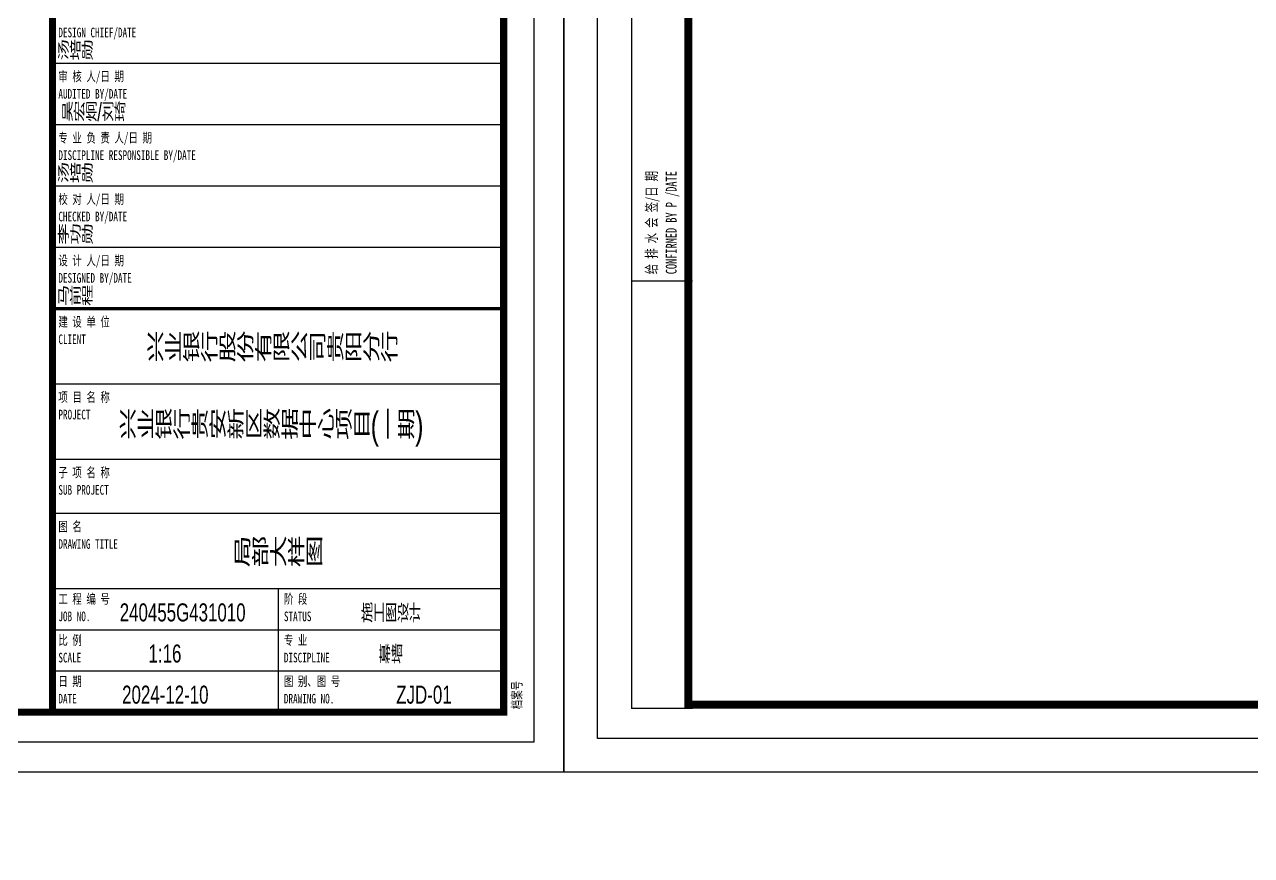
# Model space of a CAD drawing. Extents: x -8792 to 174344, y -43961 to 62816.
# Drawn here: x 7790 to 11053, y -11418 to -9206 of the extents above; entities that cross this region are included whole.
import ezdxf
from ezdxf.enums import TextEntityAlignment as Align
from ezdxf.xclip import XClip

# ---------------------------------------------------------------- set-up
doc = ezdxf.new("R2010")
doc.units = 0
doc.header["$LTSCALE"] = 50
doc.header["$XCLIPFRAME"] = 0
doc.linetypes.add('DOT2', pattern=[0.125, 0, -0.125])
for name, color, linetype in [('2017_11-sheet-L2$0$C-SHET-TTLB', 11, 'Continuous'), ('2017_11-sheet-R$0$C-SHET-TTLB', 11, 'Continuous'), ('A-FLOR-OTLN', 4, 'DOT2'), ('C-SHET-SHBD', 11, 'Continuous'), ('C-SHET-TTLB', 11, 'Continuous'), ('TK', 7, 'Continuous'), ('吊顶', 7, 'Continuous'), ('通-图框-文字', 4, 'Continuous')]:
    doc.layers.add(name, color=color, linetype=linetype)
doc.styles.add('2017_11-sheet-L2$0$SHEET-ECADI', font='', dxfattribs={"width": 0.7})
doc.styles.add('2017_11-sheet-R$0$SHEET-ECADI', font='', dxfattribs={"width": 0.7})
doc.styles.add('XD-2008', font='xd-hzs.shx', dxfattribs={"width": 0.7, "bigfont": 'xd-hztxt.shx'})
doc.styles.add('XD2008', font='@1romans.shx', dxfattribs={"width": 0.7, "bigfont": '!hztxt.shx'})
doc.styles.get('2017_11-sheet-L2$0$SHEET-ECADI').set_extended_font_data('SimHei')
doc.styles.get('2017_11-sheet-R$0$SHEET-ECADI').set_extended_font_data('SimHei')

# ---------------------------------------------------------------- blocks, each defined once
blk = doc.blocks.new('A$Cbd8d7c8c')
at = {"layer": 'A-FLOR-OTLN', "color": 8}
blk.add_lwpolyline([(-22721.2, -15689.9), (-43719.4, -33393.2, 0.413756), (-43991.6, -36561, 0.189672), (122158.2, -126683, 0.414786), (124666, -124719.5), (133885.2, -48361.9, 0.379931), (116453.3, -23207.9, 0.236452)], format="xyb", dxfattribs=at)
at = {"layer": '吊顶', "const_width": 3}
blk.add_lwpolyline([(36525.2, -42886.2, 0.056654), (31389.8, -41079.3), (30859.1, -40957.8, -0.112536), (21289.5, -36343.7, -0.028917), (3039, -19971, 0.413532), (-633.6, -19953.4), (-31397.9, -50352.8, 0.414781), (-31416.3, -54033.3, 0.170492), (123964.3, -129414.7, 0.412564), (126841.2, -127143.2), (136317.5, -48655.6, 1.269195), (87076.8, -54393.3)], format="xyb", dxfattribs=at)
blk = doc.blocks.new('A3文本框')
at = {"layer": 'Defpoints', "ltscale": 500}
blk.add_lwpolyline([(10, -10), (-420, -10), (-420, 297), (10, 297)], close=True, dxfattribs=at)
at = {"layer": 'C-SHET-SHBD', "style": 'XD2008', "width": 0.7}
for tag, height, p in [('子项名称', 4.5, (-37.49, 35.41)), ('图名', 4.5, (-37.49, 24.27)), ('比例', 3, (-56.3, 8.25)), ('MQJD-01', 3, (-13.24, 2.27))]:
    blk.add_attdef(tag, text='', height=height, dxfattribs=at).set_placement(p, align=Align.CENTER)
blk = doc.blocks.new('华东院_土建2018EcadiA3_2021_06-sheet-R', base_point=(415, 5))
at = {"layer": '2017_11-sheet-R$0$C-SHET-TTLB'}
for p, q in [((340.02, 112.95), (415, 112.95)), ((340.02, 102.74), (415, 102.74)), ((340.02, 92.53), (415, 92.53)), ((340.02, 82.33), (415, 82.33)), ((340.02, 59.59), (415, 59.59)), ((340.02, 47.07), (415, 47.07)), ((340.02, 38.07), (415, 38.07)), ((340.02, 25.54), (415, 25.54)), ((377.51, 25.54), (377.51, 4.99)), ((340.02, 18.68), (415, 18.68)), ((340.02, 11.85), (415, 11.85))]:
    blk.add_line(p, q, dxfattribs=at)
blk.add_lwpolyline([(340.02, 72.12, 0.6, 0.6, 0), (415.02, 72.12, 0.9, 0.9, 0)], format="xyseb", dxfattribs=at)
at = {"layer": '2017_11-sheet-R$0$C-SHET-TTLB', "style": '2017_11-sheet-R$0$SHEET-ECADI', "width": 0.7}
for s, p in [('DESIGN CHIEF/DATE', (340.98, 117.26)), ('审 核 人/日 期', (340.98, 109.96)), ('AUDITED BY/DATE', (340.98, 107.06)), ('专 业 负 责 人/日 期', (340.98, 99.75)), ('DISCIPLINE RESPONSIBLE BY/DATE', (340.98, 96.85)), ('校 对 人/日 期', (340.98, 89.54)), ('CHECKED BY/DATE', (340.98, 86.64)), ('设 计 人/日 期', (340.98, 79.33)), ('DESIGNED BY/DATE', (340.98, 76.43)), ('建 设 单 位', (340.98, 69.13)), ('CLIENT', (340.98, 66.22)), ('项 目 名 称', (340.98, 56.6)), ('PROJECT', (340.98, 53.7)), ('子 项 名 称', (340.98, 44.07)), ('SUB PROJECT', (340.98, 41.17)), ('图 名', (340.98, 35.07)), ('DRAWING TITLE', (340.98, 32.17)), ('工 程 编 号', (340.98, 23.03)), ('阶 段', (378.47, 23.03)), ('JOB NO.', (340.98, 20.13)), ('STATUS', (378.47, 20.13)), ('比 例', (340.98, 16.18)), ('专 业', (378.47, 16.18)), ('SCALE', (340.98, 13.27)), ('DISCIPLINE', (378.47, 13.27)), ('日 期', (340.98, 9.34)), ('图 别、图 号', (378.47, 9.34)), ('DATE', (340.98, 6.44)), ('DRAWING NO.', (378.47, 6.44))]:
    blk.add_text(s, height=1.6, dxfattribs=at).set_placement(p)
blk.add_text('档案号', height=1.6, rotation=90, dxfattribs=at).set_placement((417.98, 5.49))
blk = doc.blocks.new('华东院_土建2018EcadiA3_2021_06-sheet-L2$0$2014SHEET-L')
at = {"layer": '2017_11-sheet-L2$0$C-SHET-TTLB'}
for p, q in [((0, -45), (-9, -45)), ((0, -90), (-9, -90)), ((0, -135), (-9, -135)), ((0, -180), (-9, -180)), ((0, -225), (-9, -225))]:
    blk.add_line(p, q, dxfattribs=at)
at = {"layer": '2017_11-sheet-L2$0$C-SHET-TTLB', "style": '2017_11-sheet-L2$0$SHEET-ECADI', "width": 0.7}
for s, p in [('CONFIRMED BY A /DATE', (-2.33, -43.96)), ('建 筑 会 签/日 期', (-5.24, -43.96)), ('CONFIRMED BY S /DATE', (-2.33, -88.96)), ('结 构 会 签/日 期', (-5.24, -88.96)), ('CONFIRMED BY M /DATE', (-2.33, -133.96)), ('暖 动 会 签/日 期', (-5.24, -133.96)), ('CONFIRMED BY E /DATE', (-2.33, -178.96)), ('电 气 会 签/日 期', (-5.24, -178.96)), ('给 排 水 会 签/日 期', (-5.24, -223.96)), ('CONFIRMED BY P /DATE', (-2.33, -223.96))]:
    blk.add_text(s, height=1.6, rotation=90, dxfattribs=at).set_placement(p)
blk = doc.blocks.new('华东院_土建2018EcadiA3_2021_06-sheet-L2', base_point=(18.4, 410))
at = {"layer": '2017_11-sheet-L2$0$C-SHET-TTLB'}
blk.add_blockref('华东院_土建2018EcadiA3_2021_06-sheet-L2$0$2014SHEET-L', (19, 410.6), dxfattribs=at)
blk = doc.blocks.new('A$Ce60f285c')
at = {"layer": 'C-SHET-TTLB'}
for p in [(10, 297.6), (19, 9.42)]:
    blk.add_line(p, (10, 9.42), dxfattribs=at)
for points in [[(430, 307), (430, 0), (0, 0), (0, 307)], [(425, 302), (425, 5), (5, 5), (5, 302)]]:
    blk.add_lwpolyline(points, close=True, dxfattribs=at)
at = {"layer": 'C-SHET-TTLB', "const_width": 1.2}
blk.add_lwpolyline([(18.4, 297), (420, 297), (420, 10), (18.4, 10)], close=True, dxfattribs=at)
at = {"layer": 'C-SHET-TTLB'}
blk.add_lwpolyline([(345, 297, 1.2, 1.2, 0), (345, 10.01, 0.9, 0.9, 0)], format="xyseb", dxfattribs=at)
for name, p in [('华东院_土建2018EcadiA3_2021_06-sheet-R', (420, 10)), ('华东院_土建2018EcadiA3_2021_06-sheet-L2', (18.4, 297))]:
    blk.add_blockref(name, p, dxfattribs=at)
at = {"layer": 'C-SHET-SHBD', "style": 'XD2008', "width": 0.7}
for tag, p in [('审定人', (345.74, 128.4)), ('设总', (345.74, 118.19)), ('审核人', (345.74, 107.96)), ('专业负责人', (345.74, 97.75)), ('校对人', (345.74, 87.55)), ('设计人', (345.74, 77.64))]:
    blk.add_attdef(tag, p, '', height=2.8, dxfattribs=at)
for tag, p in [('工程编号', (368.42, 27.05)), ('阶段', (404.41, 27.05)), ('专业', (404.41, 19.69))]:
    blk.add_attdef(tag, text='', height=3.5, dxfattribs=at).set_placement(p, align=Align.MIDDLE_CENTER)
at = {"layer": 'C-SHET-SHBD', "style": 'XD2008', "width": 0.7, "flags": 1}
blk.add_attdef('日期', text='', height=3.5, dxfattribs=at).set_placement((368.42, 13.43), align=Align.MIDDLE_CENTER)
at = {"layer": '通-图框-文字', "style": 'XD-2008', "width": 0.7}
for tag, p in [('建设单位', (383.41, 70.61)), ('项目名称', (383.28, 58.43))]:
    blk.add_attdef(tag, text='', height=5, dxfattribs=at).set_placement(p, align=Align.MIDDLE_CENTER)
blk = doc.blocks.new('A$C6049850a')
at = {"ltscale": 10}
blk.add_blockref('A$Ce60f285c', (0, 0), dxfattribs=at)
at = {"layer": 'C-SHET-SHBD', "ltscale": 10, "style": 'XD2008', "width": 0.7}
for s, p in [('汤培勋', (348.79, 120.16)), ('吴宏炯/刘琦', (351.83, 109.95)), ('汤培勋', (348.79, 99.74)), ('李功勋', (348.79, 89.54)), ('马前程', (348.79, 79.33)), ('240455G431010', (366.64, 26.59)), ('施工图设计', (401.26, 26.59)), ('幕墙', (401.26, 19.75)), ('2024-12-10', (363.76, 12.91))]:
    blk.add_text(s, height=3, dxfattribs=at).set_placement(p, align=Align.MIDDLE)
for s, p in [('兴业银行股份有限公司贵阳分行', (360.58, 68.34)), ('兴业银行贵安新区数据中心项目(一期)', (355.99, 55.49))]:
    blk.add_text(s, height=4.5, dxfattribs=at).set_placement(p)

msp = doc.modelspace()

# ---------------------------------------------------------------- block references
at = {"ltscale": 10}
ref = msp.add_blockref('A$Cbd8d7c8c', (-20242.468, 78224.561), dxfattribs=at)
XClip(ref).set_block_clipping_path([(33737.5024453482, -58253.8739175466), (58527.5008306247, -28195.842069268)])
ref = msp.add_blockref('A$Cbd8d7c8c', (22321.982, 94074.685), dxfattribs=at)
XClip(ref).set_block_clipping_path([(76291.0063025201, -72283.9918497168), (103268.9259821397, -47877.3086105986)])
for p, xscale, yscale, zscale in [((9224.035, -11196.044), 18, 18, 18), ((2344.035, -11196.044), 16, 16, 16)]:
    msp.add_blockref('A$C6049850a', p, dxfattribs=dict(at, xscale=xscale, yscale=yscale, zscale=zscale))
at = {"layer": 'TK', "color": 0, "xscale": 18, "yscale": 18, "zscale": 18}
msp.add_blockref('A3文本框', (16784.035, -11016.044), dxfattribs=at)
at = {"layer": 'TK', "color": 0}
ref = msp.add_blockref('A3文本框', (9064.035, -11036.044), dxfattribs=dict(at, xscale=16, yscale=16, zscale=16))
ref.add_attrib('图名', '局部大样图', dxfattribs={"layer": 'C-SHET-SHBD', "height": 72, "style": 'XD2008', "width": 0.7}).set_placement((8464.206, -10647.736), align=Align.CENTER)
ref.add_attrib('MQJD-01', 'ZJD-01', dxfattribs={"layer": 'C-SHET-SHBD', "height": 48, "style": 'XD2008', "width": 0.7}).set_placement((8852.12, -11013.524), align=Align.CENTER)
ref.add_attrib('比例', '1:16', dxfattribs={"layer": 'C-SHET-SHBD', "height": 48, "style": 'XD2008', "width": 0.7}).set_placement((8163.232, -10903.97), align=Align.CENTER)

doc.saveas('drawing.dxf')
